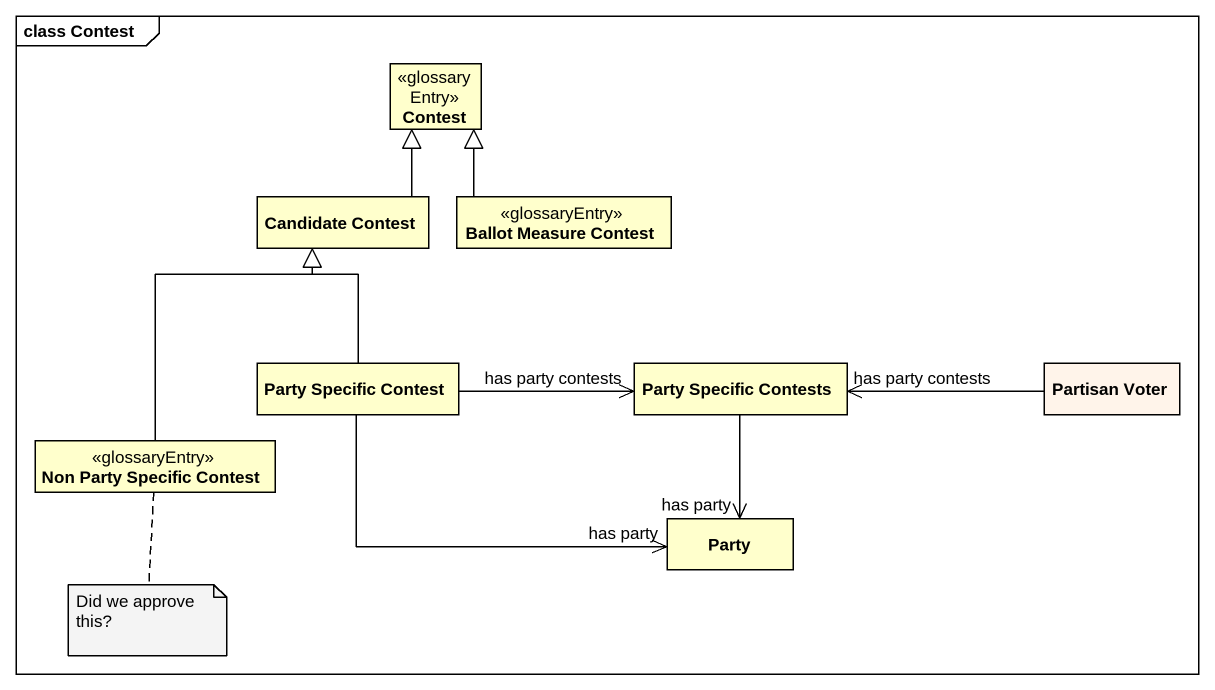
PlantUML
@startuml
mainframe class Contest
hide circle
hide empty members
class Contest <<glossaryEntry>>
class "Candidate Contest" as Candidate_Contest
class "Ballot Measure Contest" as Ballot_Measure_Contest <<glossaryEntry>>
class "Party Specific Contest" as Party_Specific_Contest
class "Party Specific Contests" as Party_Specific_Contests
class "Partisan Voter" as Partisan_Voter #FFF4EA
class "Non Party Specific Contest" as Non_Party_Specific_Contest <<glossaryEntry>>
class Party
Candidate_Contest -up-|> Contest
Ballot_Measure_Contest -up-|> Contest
Party_Specific_Contest -up-|> Candidate_Contest
Party_Specific_Contest -right-> "has party contests" Party_Specific_Contests
Party_Specific_Contest -right-> "has party" Party
Party_Specific_Contests --> "has party" Party
Partisan_Voter -left-> "has party contests" Party_Specific_Contests
Non_Party_Specific_Contest -up-|> Candidate_Contest
note bottom of Non_Party_Specific_Contest : Did we approve this?
@enduml
